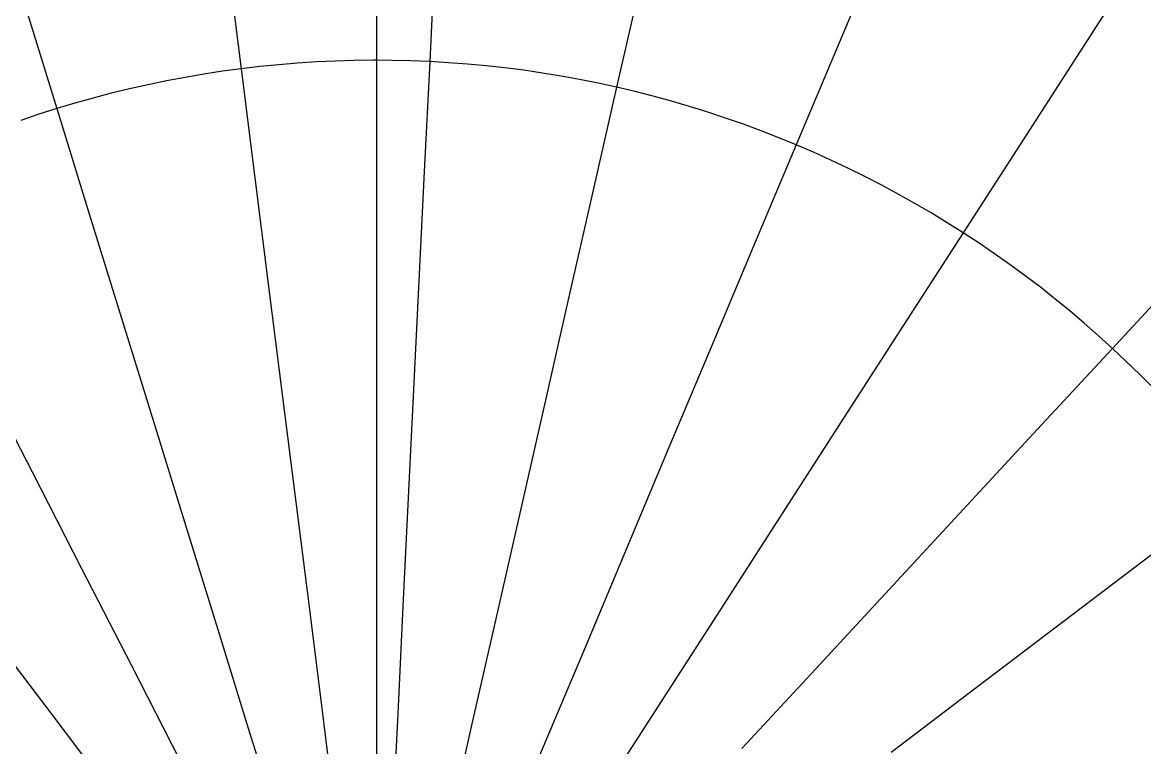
# Model space of a CAD drawing. Extents: x -36224 to 36225, y -38121 to 34420.
# Drawn here: x -368 to 797, y 355 to 1107 of the extents above; entities that cross this region are included whole.
import ezdxf

# ---------------------------------------------------------------- set-up
doc = ezdxf.new("R2010")
doc.units = 0
doc.layers.add('MERIDIANS', color=7, linetype='Continuous')
doc.layers.add('PARALLELS', color=7, linetype='Continuous')

msp = doc.modelspace()

# ---------------------------------------------------------------- linework, layer by layer
at = {"layer": 'MERIDIANS'}
for p, q in [((524.85486, 1192.34071), (480.04325, 1085.78612)), ((-0.02161, 1182.46311), (-0.0196, 1067.64585)), ((0.02161, 1182.46311), (0.0196, 1067.64585)), ((60.69653, 1180.97688), (55.06791, 1066.29723)), ((796.80039, 1180.28805), (733.69944, 1082.40834)), ((-154.96192, 1172.74342), (-140.59157, 1058.82613)), ((274.52001, 1151.69751), (249.0618, 1039.72897)), ((-365.93543, 1127.2448), (-331.99858, 1017.54061)), ((480.04325, 1085.78612), (435.52175, 979.92135)), ((733.69944, 1082.40834), (671.04826, 985.22629)), ((-0.0196, 1067.64585), (-0.01761, 953.49739)), ((0.0196, 1067.64585), (0.01761, 953.49739)), ((55.06791, 1066.29723), (49.47208, 952.28563)), ((-140.59157, 1058.82613), (-126.30496, 945.57267)), ((249.0618, 1039.72897), (223.75208, 928.41351)), ((-331.99858, 1017.54061), (-298.25989, 908.47696)), ((435.52175, 979.92135), (391.26067, 874.67581)), ((671.04826, 985.22629), (608.80427, 888.67585)), ((-126.30496, 945.57267), (-112.09272, 832.90884)), ((-0.01761, 953.49739), (-0.01563, 839.94293)), ((0.01761, 953.49739), (0.01563, 839.94293)), ((49.47208, 952.28563), (43.90537, 838.86735)), ((223.75208, 928.41351), (198.57426, 817.67817)), ((-298.25989, 908.47696), (-264.69722, 799.98236)), ((608.80427, 888.67585), (546.92593, 792.6926)), ((391.26067, 874.67581), (347.23099, 769.98049)), ((841.75005, 853.04637), (763.65955, 768.74261)), ((-0.01563, 839.94293), (-0.01366, 726.90918)), ((0.01563, 839.94293), (0.01366, 726.90918)), ((43.90537, 838.86735), (38.36419, 725.9692)), ((-112.09272, 832.90884), (-97.94569, 720.76189)), ((198.57426, 817.67817), (173.51209, 707.45146)), ((-264.69722, 799.98236), (-231.28893, 691.98675)), ((546.92593, 792.6926), (485.37266, 697.21358)), ((347.23099, 769.98049), (303.40426, 665.76778)), ((763.65955, 768.74261), (686.03041, 684.93691)), ((-409.28699, 741.08128), (-357.62591, 640.51269)), ((-0.01366, 726.90918), (-0.01169, 614.32413)), ((0.01366, 726.90918), (0.01169, 614.32413)), ((38.36419, 725.9692), (32.845, 613.51925)), ((-97.94569, 720.76189), (-83.85485, 609.0604)), ((173.51209, 707.45146), (148.5496, 597.66314)), ((-231.28893, 691.98675), (-198.01371, 584.42133)), ((485.37266, 697.21358), (424.10466, 602.17707)), ((686.03041, 684.93691), (608.81164, 601.57424)), ((303.40426, 665.76778), (259.75256, 561.97126)), ((-357.62591, 640.51269), (-306.17165, 540.34673)), ((-83.85485, 609.0604), (-69.81134, 497.73403)), ((-0.01169, 614.32413), (-0.00973, 502.11689)), ((0.01169, 614.32413), (0.00973, 502.11689)), ((32.845, 613.51925), (27.34434, 501.44671)), ((148.5496, 597.66314), (123.67106, 488.24409)), ((424.10466, 602.17707), (363.08288, 507.52249)), ((608.81164, 601.57424), (531.9533, 518.60068)), ((-198.01371, 584.42133), (-164.85061, 477.21836)), ((259.75256, 561.97126), (216.2484, 458.52555)), ((804.35294, 554.66169), (713.80159, 485.95177)), ((-306.17165, 540.34673), (-254.89181, 440.5203)), ((531.9533, 518.60068), (455.40635, 435.96328)), ((-0.00973, 502.11689), (-0.00778, 390.21752)), ((0.00973, 502.11689), (0.00778, 390.21752)), ((27.34434, 501.44671), (21.85878, 389.6817)), ((363.08288, 507.52249), (302.26886, 413.19017)), ((-69.81134, 497.73403), (-55.80639, 386.71337)), ((-405.04925, 478.16904), (-337.20387, 388.75024)), ((123.67106, 488.24409), (98.86098, 379.12609)), ((713.80159, 485.95177), (623.67652, 417.5653)), ((-164.85061, 477.21836), (-131.77895, 370.31098)), ((216.2484, 458.52555), (172.86464, 355.36613)), ((-254.89181, 440.5203), (-203.7544, 340.97114)), ((455.40635, 435.96328), (379.12253, 353.60995)), ((302.26886, 413.19017), (241.62467, 319.12127)), ((623.67652, 417.5653), (533.92017, 349.45862)), ((-337.20387, 388.75024), (-269.54886, 299.58235)), ((-55.80639, 386.71337), (-41.83134, 275.92978)), ((-0.00778, 390.21752), (-0.00583, 278.55682)), ((0.00778, 390.21752), (0.00583, 278.55682)), ((21.85878, 389.6817), (16.38492, 278.15511)), ((98.86098, 379.12609), (74.104, 270.24166)), ((-131.77895, 370.31098), (-98.77828, 263.63308)), ((172.86464, 355.36613), (129.57445, 252.42921))]:
    msp.add_line(p, q, dxfattribs=at)
at = {"layer": 'PARALLELS'}
for p, q in [((-121.11975, 1061.10665), (-140.59157, 1058.82613)), ((-101.61121, 1063.04749), (-121.11975, 1061.10665)), ((-82.07185, 1064.64808), (-101.61121, 1063.04749)), ((-62.50761, 1065.90792), (-82.07185, 1064.64808)), ((-42.92442, 1066.82663), (-62.50761, 1065.90792)), ((-23.32821, 1067.40394), (-42.92442, 1066.82663)), ((-3.72493, 1067.63968), (-23.32821, 1067.40394)), ((-0.0196, 1067.64585), (-3.72493, 1067.63968)), ((15.87948, 1067.53377), (0.0196, 1067.64585)), ((35.47907, 1067.08624), (15.87948, 1067.53377)), ((55.06791, 1066.29723), (35.47907, 1067.08624)), ((74.64005, 1065.16698), (55.06791, 1066.29723)), ((94.18956, 1063.69583), (74.64005, 1065.16698)), ((113.71051, 1061.88422), (94.18956, 1063.69583)), ((133.19698, 1059.7327), (113.71051, 1061.88422)), ((-198.7277, 1049.9539), (-217.99371, 1046.32258)), ((-179.40143, 1053.24891), (-198.7277, 1049.9539)), ((-160.02076, 1056.20662), (-179.40143, 1053.24891)), ((-140.59157, 1058.82613), (-160.02076, 1056.20662)), ((152.64306, 1057.24192), (133.19698, 1059.7327)), ((172.04286, 1054.41262), (152.64306, 1057.24192)), ((191.39049, 1051.24568), (172.04286, 1054.41262)), ((210.68009, 1047.74203), (191.39049, 1051.24568)), ((-256.32159, 1038.0555), (-275.37185, 1033.42223)), ((-237.19361, 1042.35605), (-256.32159, 1038.0555)), ((-217.99371, 1046.32258), (-237.19361, 1042.35605)), ((229.90581, 1043.90274), (210.68009, 1047.74203)), ((249.0618, 1039.72897), (229.90581, 1043.90274)), ((268.14227, 1035.22198), (249.0618, 1039.72897)), ((-294.33859, 1028.45764), (-313.21608, 1023.16324)), ((-275.37185, 1033.42223), (-294.33859, 1028.45764)), ((287.14143, 1030.38312), (268.14227, 1035.22198)), ((306.05352, 1025.21386), (287.14143, 1030.38312)), ((324.87278, 1019.71576), (306.05352, 1025.21386)), ((-331.99858, 1017.54061), (-350.6804, 1011.59145)), ((-313.21608, 1023.16324), (-331.99858, 1017.54061)), ((343.59353, 1013.89048), (324.87278, 1019.71576)), ((362.21007, 1007.73978), (343.59353, 1013.89048)), ((-350.6804, 1011.59145), (-369.25586, 1005.31757)), ((380.71677, 1001.26551), (362.21007, 1007.73978)), ((399.10799, 994.46963), (380.71677, 1001.26551)), ((417.37817, 987.35419), (399.10799, 994.46963)), ((435.52175, 979.92135), (417.37817, 987.35419)), ((453.53324, 972.17334), (435.52175, 979.92135)), ((471.40715, 964.1125), (453.53324, 972.17334)), ((489.13807, 955.74128), (471.40715, 964.1125)), ((506.72061, 947.06219), (489.13807, 955.74128)), ((524.14944, 938.07787), (506.72061, 947.06219)), ((541.41926, 928.79102), (524.14944, 938.07787)), ((558.52482, 919.20445), (541.41926, 928.79102)), ((575.46093, 909.32106), (558.52482, 919.20445)), ((592.22244, 899.14383), (575.46093, 909.32106)), ((608.80427, 888.67585), (592.22244, 899.14383)), ((625.20136, 877.92026), (608.80427, 888.67585)), ((641.40874, 866.88034), (625.20136, 877.92026)), ((657.42148, 855.5594), (641.40874, 866.88034)), ((673.23472, 843.96088), (657.42148, 855.5594)), ((688.84364, 832.08828), (673.23472, 843.96088)), ((704.24349, 819.94519), (688.84364, 832.08828)), ((719.4296, 807.53529), (704.24349, 819.94519)), ((734.39733, 794.86232), (719.4296, 807.53529)), ((749.14215, 781.93013), (734.39733, 794.86232)), ((763.65955, 768.74261), (749.14215, 781.93013)), ((777.94512, 755.30376), (763.65955, 768.74261)), ((791.99451, 741.61766), (777.94512, 755.30376)), ((805.80344, 727.68843), (791.99451, 741.61766))]:
    msp.add_line(p, q, dxfattribs=at)

doc.saveas('drawing.dxf')
